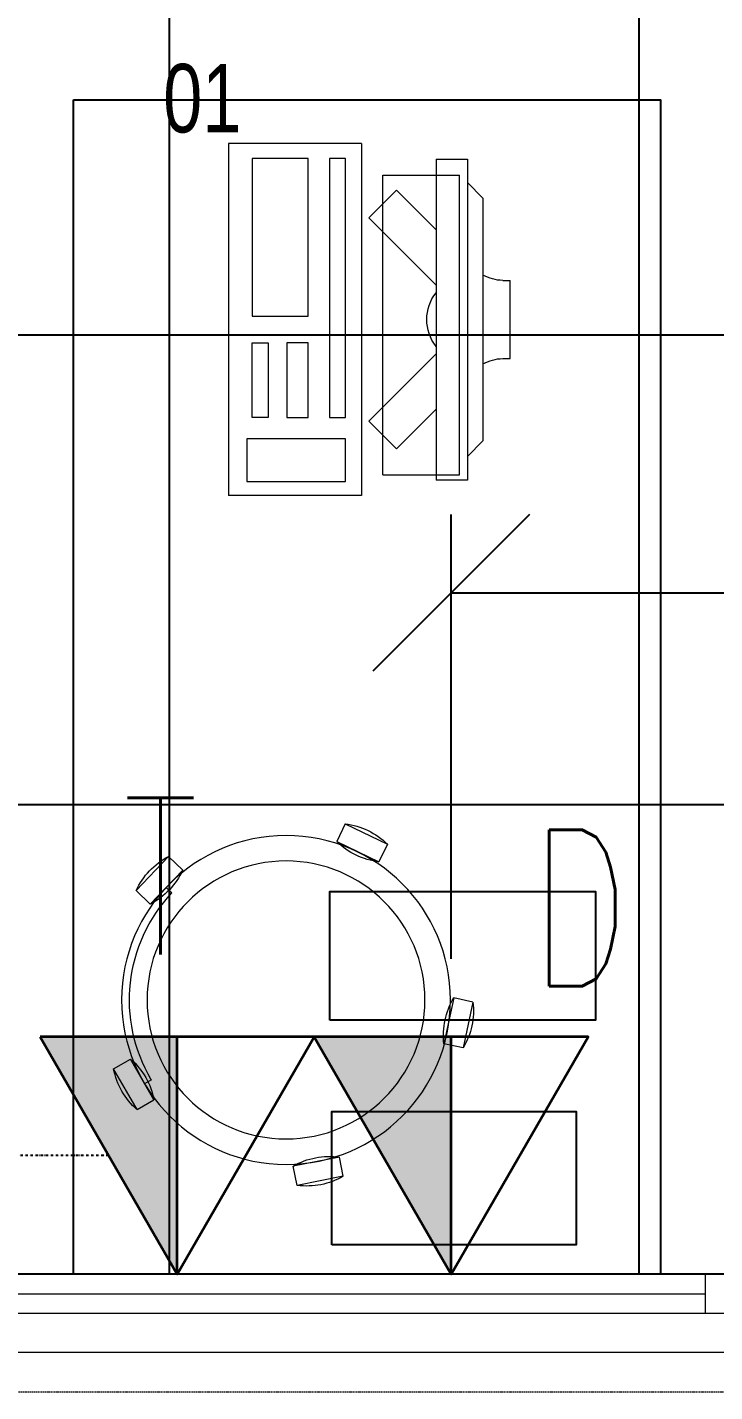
# Model space of a CAD drawing. Extents: x -560814 to 57327, y -29287 to 19916.
# Drawn here: x 45794 to 46673, y -12980 to -11237 of the extents above; entities that cross this region are included whole.
import ezdxf

# ---------------------------------------------------------------- set-up
doc = ezdxf.new("R2010")
doc.units = 0
doc.header["$LTSCALE"] = 0.25
doc.linetypes.add('01-First Floor$0$HIDDEN', pattern=[9.525, 6.35, -3.175])
doc.linetypes.add('DASHDOT', pattern=[25.4, 12.7, -6.35, 0, -6.35])
for name, color, linetype, lineweight in [('01-First Floor$0$72_EGR_EQP_TAG', 142, 'Continuous', 5), ('01-First Floor$0$Aluminum', 251, 'Continuous', 5), ('01-First Floor$0$LOADING', 253, 'Continuous', 5), ('01-First Floor$0$Proj', 251, 'Continuous', 5), ('E-LITE-CLNG-CNDT', 6, 'DASHDOT', 35), ('T-DATA-CLNG-COND', 51, 'DASHDOT', 25), ('T-DATA-DEVC-TYPE', 2, 'Continuous', 25), ('T-DATA-DIM', 251, 'DASHDOT', 25), ('T-DATA-WALL @ 100', 33, 'Continuous', 35)]:
    doc.layers.add(name, color=color, linetype=linetype, lineweight=lineweight)
doc.layers.add('01-First Floor$0$FALSE CEILING', color=251, linetype='Continuous')
doc.styles.add('01-First Floor$0$X3G_ENTITY_257CFD', font='swisscl.ttf', dxfattribs={"height": 200})
doc.styles.add('DC_SIMPLEX', font='SIMPLEX.shx', dxfattribs={"width": 0.7})
doc.dimstyles.new('DevCad-MM', dxfattribs={"dimscale": 0.01, "dimtxt": 2, "dimasz": 2, "dimexe": 1, "dimexo": 1, "dimgap": 0.6, "dimtad": 1, "dimdec": 0, "dimrnd": 10, "dimzin": 1, "dimdsep": 46, "dimtxsty": 'DC_SIMPLEX', "dimblk1": 'OBLIQUE', "dimblk2": 'OBLIQUE', "dimsah": 1, "dimcen": 3, "dimclrd": 256, "dimclre": 256, "dimclrt": 45, "dimadec": 0, "dimazin": 0, "dimtfac": 1, "dimtdec": 0, "dimtix": 1, "dimtmove": 2, "dimatfit": 2, "dimldrblk": 'OBLIQUE', "dimfxl": 1, "dimtolj": 1, "dimtzin": 0, "dimarcsym": 0})

# ---------------------------------------------------------------- blocks, each defined once
blk = doc.blocks.new('*U37')
blk.add_hatch(color=254).paths.add_polyline_path([(1.75, 3.031), (0, 3.031), (0, 0)])
blk.add_line((0, 0), (0, 3.031))
blk.add_lwpolyline([(1.75, 3.031), (0, 0), (-1.75, 3.031)], close=True)
at = {"layer": 'T-DATA-DEVC-TYPE', "style": 'DC_SIMPLEX', "width": 0.7, "flags": 8}
blk.add_attdef('DC_TYPE', (2.682, 5.634), '', height=2, rotation=360, dxfattribs=at)
blk = doc.blocks.new('*U38')
blk.add_hatch(color=254).paths.add_polyline_path([(1.75, 3.031), (0, 3.031), (0, 0)])
blk.add_line((0, 0), (0, 3.031))
blk.add_lwpolyline([(1.75, 3.031), (0, 0), (-1.75, 3.031)], close=True)
at = {"layer": 'T-DATA-DEVC-TYPE', "style": 'DC_SIMPLEX', "width": 0.7, "flags": 8}
blk.add_attdef('DC_TYPE', (2.682, 5.634), '', height=2, rotation=360, dxfattribs=at)
blk = doc.blocks.new('01-First Floor$0$ITCWLS1-P')
at = {"layer": '01-First Floor$0$LOADING'}
for p, q in [((-0.17, 0.45), (-0.17, 0)), ((-0.17, 0.45), (0, 0.45)), ((0, 0.45), (0, 0)), ((-0.2651, 0.43, 0), (-0.3051, 0.43, 0)), ((-0.3051, 0.43, 0), (-0.3051, 0.02, 0)), ((-0.2651, 0.43, 0), (-0.2651, 0.02, 0)), ((-0.1496, 0.4305), (-0.1291, 0.4305)), ((-0.1291, 0.4305), (-0.1291, 0.4089)), ((-0.197, 0.4094), (-0.295, 0.4094)), ((-0.295, 0.0264), (-0.295, 0.4094)), ((-0.197, 0.0264), (-0.197, 0.4094)), ((-0.3251, 0.38, 0), (-0.3051, 0.4, 0)), ((-0.3251, 0.38, 0), (-0.3251, 0.07, 0)), ((-0.3503, 0.275), (-0.3596, 0.275)), ((-0.3596, 0.175), (-0.3596, 0.275)), ((-0.3503, 0.175), (-0.3596, 0.175)), ((-0.3251, 0.07, 0), (-0.3051, 0.05, 0)), ((-0.3051, 0.02, 0), (-0.2651, 0.02, 0)), ((-0.197, 0.0264), (-0.295, 0.0264)), ((-0.17, 0), (0, 0))]:
    blk.add_line(p, q, dxfattribs=at)
at = {"layer": '01-First Floor$0$LOADING', "extrusion": (2.48281e-10, 3.18408e-10, -1)}
for p, q in [((-0.2651, 0.3395), (-0.2144, 0.3902)), ((-0.1791, 0.3548), (-0.2144, 0.3902)), ((-0.2651, 0.2688), (-0.1791, 0.3548))]:
    blk.add_line(p, q, dxfattribs=at)
at = {"layer": '01-First Floor$0$LOADING', "extrusion": (2.48281e-10, -3.18408e-10, -1)}
for p, q in [((-0.2651, 0.1812), (-0.1791, 0.0952)), ((-0.2651, 0.1105), (-0.2144, 0.0598)), ((-0.1791, 0.0952), (-0.2144, 0.0598))]:
    blk.add_line(p, q, dxfattribs=at)
at = {"layer": '01-First Floor$0$LOADING'}
for points in [[(-0.1291, 0.4089), (-0.1291, 0.1), (-0.1496, 0.1), (-0.1496, 0.4305)], [(-0.1496, 0.1), (-0.1496, 0.1), (-0.1496, 0.1), (-0.1496, 0.1), (-0.1496, 0.1), (-0.1496, 0.1), (-0.1496, 0.1), (-0.1496, 0.1), (-0.1496, 0.1)], [(-0.1496, 0.1), (-0.1496, 0.1), (-0.1496, 0.1), (-0.1496, 0.1), (-0.1496, 0.1), (-0.1496, 0.1), (-0.1496, 0.1), (-0.1496, 0.1), (-0.1496, 0.1), (-0.1496, 0.1), (-0.1496, 0.1), (-0.1496, 0.1), (-0.1496, 0.1), (-0.1496, 0.1), (-0.1496, 0.1), (-0.1496, 0.1), (-0.1496, 0.1), (-0.1496, 0.1)], [(-0.1496, 0.1), (-0.1496, 0.1), (-0.1496, 0.1), (-0.1496, 0.1), (-0.1496, 0.1), (-0.1496, 0.1), (-0.1496, 0.1), (-0.1496, 0.1), (-0.1496, 0.1), (-0.1496, 0.1)], [(-0.1496, 0.1), (-0.1496, 0.1), (-0.1496, 0.1), (-0.1496, 0.1), (-0.1496, 0.1), (-0.1496, 0.1), (-0.1496, 0.1)], [(-0.1496, 0.1), (-0.1496, 0.1), (-0.1496, 0.1), (-0.1496, 0.1), (-0.1496, 0.1), (-0.1496, 0.1), (-0.1496, 0.1), (-0.1496, 0.1), (-0.1496, 0.1), (-0.1496, 0.1)], [(-0.1496, 0.1), (-0.1496, 0.1), (-0.1496, 0.1), (-0.1496, 0.1), (-0.1496, 0.1), (-0.1496, 0.1), (-0.1496, 0.1), (-0.1496, 0.1), (-0.1496, 0.1), (-0.1496, 0.1), (-0.1496, 0.1), (-0.1496, 0.1), (-0.1496, 0.1), (-0.1496, 0.1), (-0.1496, 0.1)], [(-0.1496, 0.1), (-0.1496, 0.1), (-0.1496, 0.1), (-0.1496, 0.1), (-0.1496, 0.1), (-0.1496, 0.1), (-0.1496, 0.1), (-0.1496, 0.1), (-0.1496, 0.1), (-0.1496, 0.1)], [(-0.1496, 0.1), (-0.1496, 0.1), (-0.1496, 0.1), (-0.1496, 0.1), (-0.1496, 0.1), (-0.1496, 0.1), (-0.1496, 0.1), (-0.1496, 0.1), (-0.1496, 0.1), (-0.1496, 0.1)], [(-0.1496, 0.1), (-0.1496, 0.1), (-0.1496, 0.1), (-0.1496, 0.1), (-0.1496, 0.1), (-0.1496, 0.1), (-0.1496, 0.1), (-0.1496, 0.1), (-0.1496, 0.1), (-0.1496, 0.1), (-0.1496, 0.1), (-0.1496, 0.1), (-0.1496, 0.1), (-0.1496, 0.1), (-0.1496, 0.1), (-0.1496, 0.1), (-0.1496, 0.1), (-0.1496, 0.1), (-0.1496, 0.1), (-0.1496, 0.1), (-0.1496, 0.1), (-0.1496, 0.1), (-0.1496, 0.1), (-0.1496, 0.1), (-0.1496, 0.1), (-0.1496, 0.1), (-0.1496, 0.1), (-0.1496, 0.1), (-0.1496, 0.1), (-0.1496, 0.1), (-0.1496, 0.1), (-0.1496, 0.1), (-0.1496, 0.1), (-0.1496, 0.1), (-0.1496, 0.1), (-0.1496, 0.1), (-0.1496, 0.1), (-0.1496, 0.1), (-0.1496, 0.1), (-0.1496, 0.1), (-0.1496, 0.1), (-0.1496, 0.1), (-0.1496, 0.1), (-0.1496, 0.1), (-0.1496, 0.1), (-0.1496, 0.1), (-0.1496, 0.1), (-0.1496, 0.1), (-0.1496, 0.1), (-0.1496, 0.1), (-0.1496, 0.1), (-0.1496, 0.1), (-0.1496, 0.1), (-0.1496, 0.1)], [(-0.1496, 0.1), (-0.1496, 0.1), (-0.1496, 0.1), (-0.1496, 0.1), (-0.1496, 0.1), (-0.1496, 0.1), (-0.1496, 0.1), (-0.1496, 0.1), (-0.1496, 0.1), (-0.1496, 0.1), (-0.1496, 0.1), (-0.1496, 0.1), (-0.1496, 0.1), (-0.1496, 0.1), (-0.1496, 0.1), (-0.1496, 0.1), (-0.1496, 0.1), (-0.1496, 0.1), (-0.1496, 0.1), (-0.1496, 0.1), (-0.1496, 0.1), (-0.1496, 0.1), (-0.1496, 0.1), (-0.1496, 0.1), (-0.1496, 0.1), (-0.1496, 0.1), (-0.1496, 0.1), (-0.1496, 0.1), (-0.1496, 0.1), (-0.1496, 0.1), (-0.1496, 0.1), (-0.1496, 0.1), (-0.1496, 0.1), (-0.1496, 0.1), (-0.1496, 0.1), (-0.1496, 0.1), (-0.1496, 0.1), (-0.1496, 0.1), (-0.1496, 0.1), (-0.1496, 0.1), (-0.1496, 0.1), (-0.1496, 0.1), (-0.1496, 0.1), (-0.1496, 0.1), (-0.1496, 0.1), (-0.1496, 0.1), (-0.1496, 0.1), (-0.1496, 0.1), (-0.1496, 0.1), (-0.1496, 0.1), (-0.1496, 0.1), (-0.1496, 0.1), (-0.1496, 0.1), (-0.1496, 0.1), (-0.1496, 0.1), (-0.1496, 0.1), (-0.1496, 0.1), (-0.1496, 0.1), (-0.1496, 0.1), (-0.1496, 0.1), (-0.1496, 0.1), (-0.1496, 0.1), (-0.1496, 0.1), (-0.1496, 0.1), (-0.1496, 0.1), (-0.1496, 0.1), (-0.1496, 0.1), (-0.1496, 0.1), (-0.1496, 0.1), (-0.1496, 0.1), (-0.1496, 0.1), (-0.1496, 0.1), (-0.1496, 0.1), (-0.1496, 0.1), (-0.1496, 0.1), (-0.1496, 0.1), (-0.1496, 0.1), (-0.1496, 0.1), (-0.1496, 0.1), (-0.1496, 0.1), (-0.1496, 0.1), (-0.1496, 0.1), (-0.1496, 0.1), (-0.1496, 0.1), (-0.1496, 0.1), (-0.1496, 0.1), (-0.1496, 0.1), (-0.1496, 0.1), (-0.1496, 0.1)], [(-0.1496, 0.1), (-0.1496, 0.1), (-0.1496, 0.1), (-0.1496, 0.1), (-0.1496, 0.1), (-0.1496, 0.1), (-0.1496, 0.1), (-0.1496, 0.1), (-0.1496, 0.1), (-0.1496, 0.1), (-0.1496, 0.1), (-0.1496, 0.1)], [(-0.1496, 0.1), (-0.1496, 0.1), (-0.1496, 0.1), (-0.1496, 0.1), (-0.1496, 0.1), (-0.1496, 0.1), (-0.1496, 0.1)], [(-0.1496, 0.1), (-0.1496, 0.1), (-0.1496, 0.1), (-0.1496, 0.1), (-0.1496, 0.1), (-0.1496, 0.1), (-0.1496, 0.1), (-0.1496, 0.1), (-0.1496, 0.1), (-0.1496, 0.1), (-0.1496, 0.1), (-0.1496, 0.1), (-0.1496, 0.1), (-0.1496, 0.1), (-0.1496, 0.1), (-0.1496, 0.1), (-0.1496, 0.1)], [(-0.1496, 0.1), (-0.1496, 0.1), (-0.1496, 0.1), (-0.1496, 0.1), (-0.1496, 0.1), (-0.1496, 0.1), (-0.1496, 0.1), (-0.1496, 0.1), (-0.1496, 0.1), (-0.1496, 0.1), (-0.1496, 0.1), (-0.1496, 0.1), (-0.1496, 0.1), (-0.1496, 0.1), (-0.1496, 0.1), (-0.1496, 0.1), (-0.1496, 0.1), (-0.1496, 0.1), (-0.1496, 0.1), (-0.1496, 0.1), (-0.1496, 0.1), (-0.1496, 0.1), (-0.1496, 0.1), (-0.1496, 0.1), (-0.1496, 0.1), (-0.1496, 0.1), (-0.1496, 0.1), (-0.1496, 0.1), (-0.1496, 0.1), (-0.1496, 0.1), (-0.1496, 0.1), (-0.1496, 0.1), (-0.1496, 0.1), (-0.1496, 0.1), (-0.1496, 0.1), (-0.1496, 0.1), (-0.1496, 0.1), (-0.1496, 0.1), (-0.1496, 0.1), (-0.1496, 0.1), (-0.1496, 0.1), (-0.1496, 0.1), (-0.1496, 0.1), (-0.1496, 0.1), (-0.1496, 0.1), (-0.1496, 0.1), (-0.1496, 0.1), (-0.1496, 0.1), (-0.1496, 0.1), (-0.1496, 0.1), (-0.1496, 0.1), (-0.1496, 0.1), (-0.1496, 0.1), (-0.1496, 0.1), (-0.1496, 0.1), (-0.1496, 0.1), (-0.1496, 0.1), (-0.1496, 0.1), (-0.1496, 0.1), (-0.1496, 0.1), (-0.1496, 0.1), (-0.1496, 0.1), (-0.1496, 0.1), (-0.1496, 0.1), (-0.1496, 0.1), (-0.1496, 0.1), (-0.1496, 0.1), (-0.1496, 0.1), (-0.1496, 0.1), (-0.1496, 0.1), (-0.1496, 0.1), (-0.1496, 0.1), (-0.1496, 0.1), (-0.1496, 0.1), (-0.1496, 0.1), (-0.1496, 0.1), (-0.1496, 0.1), (-0.1496, 0.1), (-0.1496, 0.1), (-0.1496, 0.1), (-0.1496, 0.1), (-0.1496, 0.1), (-0.1496, 0.1), (-0.1496, 0.1), (-0.1496, 0.1), (-0.1496, 0.1), (-0.1496, 0.1), (-0.1496, 0.1), (-0.1496, 0.1), (-0.1496, 0.1), (-0.1496, 0.1), (-0.1496, 0.1), (-0.1496, 0.1), (-0.1496, 0.1), (-0.1496, 0.1), (-0.1496, 0.1), (-0.1496, 0.1), (-0.1496, 0.1), (-0.1496, 0.1), (-0.1496, 0.1), (-0.1496, 0.1), (-0.1496, 0.1), (-0.1496, 0.1), (-0.1496, 0.1), (-0.1496, 0.1), (-0.1496, 0.1), (-0.1496, 0.1), (-0.1496, 0.1), (-0.1496, 0.1), (-0.1496, 0.1), (-0.1496, 0.1)], [(-0.1496, 0.1), (-0.1496, 0.1), (-0.1496, 0.1), (-0.1496, 0.1), (-0.1496, 0.1), (-0.1496, 0.1), (-0.1496, 0.1), (-0.1496, 0.1)]]:
    blk.add_lwpolyline(points, dxfattribs=at)
for points in [[(-0.1019, 0.4305), (-0.0304, 0.4305), (-0.0304, 0.2294), (-0.1019, 0.2294)], [(-0.1019, 0.1954), (-0.0747, 0.1954), (-0.0747, 0.1), (-0.1019, 0.1)], [(-0.0304, 0.1954), (-0.0508, 0.1954), (-0.0508, 0.1), (-0.0304, 0.1)], [(-0.1496, 0.1), (-0.1496, 0.1), (-0.1496, 0.1), (-0.1496, 0.1), (-0.1496, 0.1), (-0.1496, 0.1), (-0.1496, 0.1), (-0.1496, 0.1), (-0.1496, 0.1), (-0.1496, 0.1), (-0.1496, 0.1), (-0.1496, 0.1), (-0.1496, 0.1), (-0.1496, 0.1), (-0.1496, 0.1), (-0.1496, 0.1), (-0.1496, 0.1), (-0.1496, 0.1), (-0.1496, 0.1), (-0.1496, 0.1), (-0.1496, 0.1), (-0.1496, 0.1), (-0.1496, 0.1), (-0.1496, 0.1), (-0.1496, 0.1), (-0.1496, 0.1), (-0.1496, 0.1), (-0.1496, 0.1), (-0.1496, 0.1), (-0.1496, 0.1), (-0.1496, 0.1), (-0.1496, 0.1), (-0.1496, 0.1), (-0.1496, 0.1), (-0.1496, 0.1), (-0.1496, 0.1), (-0.1496, 0.1), (-0.1496, 0.1), (-0.1496, 0.1), (-0.1496, 0.1), (-0.1496, 0.1), (-0.1496, 0.1), (-0.1496, 0.1), (-0.1496, 0.1), (-0.1496, 0.1), (-0.1496, 0.1), (-0.1496, 0.1), (-0.1496, 0.1), (-0.1496, 0.1), (-0.1496, 0.1), (-0.1496, 0.1), (-0.1496, 0.1), (-0.1496, 0.1), (-0.1496, 0.1), (-0.1496, 0.1), (-0.1496, 0.1), (-0.1496, 0.1), (-0.1496, 0.1), (-0.1496, 0.1), (-0.1496, 0.1), (-0.1496, 0.1), (-0.1496, 0.1), (-0.1496, 0.1), (-0.1496, 0.1), (-0.1496, 0.1), (-0.1496, 0.1), (-0.1496, 0.1), (-0.1496, 0.1), (-0.1496, 0.1), (-0.1496, 0.1), (-0.1496, 0.1), (-0.1496, 0.1), (-0.1496, 0.1), (-0.1496, 0.1), (-0.1496, 0.1), (-0.1496, 0.1), (-0.1496, 0.1), (-0.1496, 0.1), (-0.1496, 0.1), (-0.1496, 0.1), (-0.1496, 0.1), (-0.1496, 0.1), (-0.1496, 0.1), (-0.1496, 0.1), (-0.1496, 0.1), (-0.1496, 0.1), (-0.1496, 0.1), (-0.1496, 0.1), (-0.1496, 0.1), (-0.1496, 0.1), (-0.1496, 0.1), (-0.1496, 0.1), (-0.1496, 0.1), (-0.1496, 0.1), (-0.1496, 0.1), (-0.1496, 0.1), (-0.1496, 0.1), (-0.1496, 0.1), (-0.1496, 0.1), (-0.1496, 0.1), (-0.1496, 0.1), (-0.1496, 0.1), (-0.1496, 0.1), (-0.1496, 0.1), (-0.1496, 0.1), (-0.1496, 0.1), (-0.1496, 0.1), (-0.1496, 0.1), (-0.1496, 0.1), (-0.1496, 0.1), (-0.1496, 0.1), (-0.1496, 0.1), (-0.1496, 0.1), (-0.1496, 0.1), (-0.1496, 0.1), (-0.1496, 0.1), (-0.1496, 0.1), (-0.1496, 0.1), (-0.1496, 0.1), (-0.1496, 0.1), (-0.1496, 0.1), (-0.1496, 0.1), (-0.1496, 0.1), (-0.1496, 0.1), (-0.1496, 0.1), (-0.1496, 0.1), (-0.1496, 0.1), (-0.1496, 0.1), (-0.1496, 0.1), (-0.1496, 0.1), (-0.1496, 0.1), (-0.1496, 0.1), (-0.1496, 0.1), (-0.1496, 0.1), (-0.1496, 0.1), (-0.1496, 0.1), (-0.1496, 0.1), (-0.1496, 0.1), (-0.1496, 0.1), (-0.1496, 0.1), (-0.1496, 0.1), (-0.1496, 0.1), (-0.1496, 0.1), (-0.1496, 0.1), (-0.1496, 0.1), (-0.1496, 0.1), (-0.1496, 0.1), (-0.1496, 0.1), (-0.1496, 0.1), (-0.1496, 0.1), (-0.1496, 0.1), (-0.1496, 0.1), (-0.1496, 0.1), (-0.1496, 0.1), (-0.1496, 0.1), (-0.1496, 0.1), (-0.1496, 0.1), (-0.1496, 0.1), (-0.1496, 0.1), (-0.1496, 0.1), (-0.1496, 0.1), (-0.1496, 0.1), (-0.1496, 0.1), (-0.1496, 0.1), (-0.1496, 0.1), (-0.1496, 0.1), (-0.1496, 0.1), (-0.1496, 0.1), (-0.1496, 0.1), (-0.1496, 0.1), (-0.1496, 0.1), (-0.1496, 0.1), (-0.1496, 0.1), (-0.1496, 0.1), (-0.1496, 0.1), (-0.1496, 0.1), (-0.1496, 0.1), (-0.1496, 0.1), (-0.1496, 0.1), (-0.1496, 0.1), (-0.1496, 0.1), (-0.1496, 0.1), (-0.1496, 0.1), (-0.1496, 0.1), (-0.1496, 0.1), (-0.1496, 0.1), (-0.1496, 0.1), (-0.1496, 0.1), (-0.1496, 0.1), (-0.1496, 0.1), (-0.1496, 0.1), (-0.1496, 0.1), (-0.1496, 0.1), (-0.1496, 0.1), (-0.1496, 0.1), (-0.1496, 0.1), (-0.1496, 0.1), (-0.1496, 0.1), (-0.1496, 0.1), (-0.1496, 0.1), (-0.1496, 0.1), (-0.1496, 0.1), (-0.1496, 0.1), (-0.1496, 0.1), (-0.1496, 0.1), (-0.1496, 0.1), (-0.1496, 0.1), (-0.1496, 0.1), (-0.1496, 0.1), (-0.1496, 0.1), (-0.1496, 0.1), (-0.1496, 0.1), (-0.1496, 0.1), (-0.1496, 0.1), (-0.1496, 0.1), (-0.1496, 0.1), (-0.1496, 0.1), (-0.1496, 0.1), (-0.1496, 0.1), (-0.1496, 0.1), (-0.1496, 0.1), (-0.1496, 0.1), (-0.1496, 0.1), (-0.1496, 0.1), (-0.1496, 0.1), (-0.1496, 0.1), (-0.1496, 0.1), (-0.1496, 0.1), (-0.1496, 0.1), (-0.1496, 0.1), (-0.1496, 0.1), (-0.1496, 0.1), (-0.1496, 0.1), (-0.1496, 0.1), (-0.1496, 0.1), (-0.1496, 0.1), (-0.1496, 0.1), (-0.1496, 0.1), (-0.1496, 0.1), (-0.1496, 0.1), (-0.1496, 0.1), (-0.1496, 0.1), (-0.1496, 0.1), (-0.1496, 0.1), (-0.1496, 0.1), (-0.1496, 0.1), (-0.1496, 0.1), (-0.1496, 0.1), (-0.1496, 0.1), (-0.1496, 0.1), (-0.1496, 0.1), (-0.1496, 0.1), (-0.1496, 0.1), (-0.1496, 0.1), (-0.1496, 0.1), (-0.1496, 0.1), (-0.1496, 0.1), (-0.1496, 0.1), (-0.1496, 0.1), (-0.1496, 0.1), (-0.1496, 0.1), (-0.1496, 0.1), (-0.1496, 0.1), (-0.1496, 0.1), (-0.1496, 0.1), (-0.1496, 0.1), (-0.1496, 0.1), (-0.1496, 0.1), (-0.1496, 0.1), (-0.1496, 0.1), (-0.1496, 0.1), (-0.1496, 0.1), (-0.1496, 0.1), (-0.1496, 0.1), (-0.1496, 0.1), (-0.1496, 0.1), (-0.1496, 0.1)], [(-0.1496, 0.1), (-0.1496, 0.1), (-0.1496, 0.1), (-0.1496, 0.1), (-0.1496, 0.1), (-0.1496, 0.1), (-0.1496, 0.1), (-0.1496, 0.1), (-0.1496, 0.1), (-0.1496, 0.1), (-0.1496, 0.1), (-0.1496, 0.1), (-0.1496, 0.1), (-0.1496, 0.1), (-0.1496, 0.1), (-0.1496, 0.1), (-0.1496, 0.1), (-0.1496, 0.1), (-0.1496, 0.1), (-0.1496, 0.1), (-0.1496, 0.1), (-0.1496, 0.1), (-0.1496, 0.1), (-0.1496, 0.1), (-0.1496, 0.1), (-0.1496, 0.1), (-0.1496, 0.1), (-0.1496, 0.1), (-0.1496, 0.1), (-0.1496, 0.1), (-0.1496, 0.1), (-0.1496, 0.1), (-0.1496, 0.1), (-0.1496, 0.1), (-0.1496, 0.1), (-0.1496, 0.1), (-0.1496, 0.1), (-0.1496, 0.1), (-0.1496, 0.1), (-0.1496, 0.1), (-0.1496, 0.1), (-0.1496, 0.1), (-0.1496, 0.1), (-0.1496, 0.1), (-0.1496, 0.1), (-0.1496, 0.1), (-0.1496, 0.1), (-0.1496, 0.1), (-0.1496, 0.1), (-0.1496, 0.1), (-0.1496, 0.1), (-0.1496, 0.1), (-0.1496, 0.1), (-0.1496, 0.1), (-0.1496, 0.1), (-0.1496, 0.1), (-0.1496, 0.1), (-0.1496, 0.1), (-0.1496, 0.1), (-0.1496, 0.1), (-0.1496, 0.1), (-0.1496, 0.1), (-0.1496, 0.1), (-0.1496, 0.1), (-0.1496, 0.1), (-0.1496, 0.1), (-0.1496, 0.1), (-0.1496, 0.1), (-0.1496, 0.1), (-0.1496, 0.1), (-0.1496, 0.1), (-0.1496, 0.1), (-0.1496, 0.1), (-0.1496, 0.1), (-0.1496, 0.1), (-0.1496, 0.1), (-0.1496, 0.1), (-0.1496, 0.1), (-0.1496, 0.1), (-0.1496, 0.1), (-0.1496, 0.1), (-0.1496, 0.1), (-0.1496, 0.1), (-0.1496, 0.1), (-0.1496, 0.1), (-0.1496, 0.1), (-0.1496, 0.1), (-0.1496, 0.1), (-0.1496, 0.1), (-0.1496, 0.1), (-0.1496, 0.1), (-0.1496, 0.1), (-0.1496, 0.1), (-0.1496, 0.1), (-0.1496, 0.1), (-0.1496, 0.1), (-0.1496, 0.1), (-0.1496, 0.1), (-0.1496, 0.1), (-0.1496, 0.1), (-0.1496, 0.1), (-0.1496, 0.1), (-0.1496, 0.1), (-0.1496, 0.1), (-0.1496, 0.1), (-0.1496, 0.1), (-0.1496, 0.1), (-0.1496, 0.1), (-0.1496, 0.1), (-0.1496, 0.1), (-0.1496, 0.1), (-0.1496, 0.1), (-0.1496, 0.1), (-0.1496, 0.1), (-0.1496, 0.1), (-0.1496, 0.1), (-0.1496, 0.1), (-0.1496, 0.1), (-0.1496, 0.1), (-0.1496, 0.1), (-0.1496, 0.1), (-0.1496, 0.1), (-0.1496, 0.1), (-0.1496, 0.1), (-0.1496, 0.1), (-0.1496, 0.1), (-0.1496, 0.1), (-0.1496, 0.1), (-0.1496, 0.1), (-0.1496, 0.1), (-0.1496, 0.1), (-0.1496, 0.1), (-0.1496, 0.1), (-0.1496, 0.1), (-0.1496, 0.1), (-0.1496, 0.1), (-0.1496, 0.1), (-0.1496, 0.1), (-0.1496, 0.1), (-0.1496, 0.1), (-0.1496, 0.1), (-0.1496, 0.1), (-0.1496, 0.1), (-0.1496, 0.1), (-0.1496, 0.1), (-0.1496, 0.1), (-0.1496, 0.1), (-0.1496, 0.1), (-0.1496, 0.1), (-0.1496, 0.1), (-0.1496, 0.1), (-0.1496, 0.1), (-0.1496, 0.1), (-0.1496, 0.1), (-0.1496, 0.1), (-0.1496, 0.1), (-0.1496, 0.1), (-0.1496, 0.1), (-0.1496, 0.1), (-0.1496, 0.1), (-0.1496, 0.1), (-0.1496, 0.1), (-0.1496, 0.1), (-0.1496, 0.1), (-0.1496, 0.1), (-0.1496, 0.1), (-0.1496, 0.1), (-0.1496, 0.1), (-0.1496, 0.1), (-0.1496, 0.1), (-0.1496, 0.1), (-0.1496, 0.1), (-0.1496, 0.1), (-0.1496, 0.1), (-0.1496, 0.1), (-0.1496, 0.1), (-0.1496, 0.1), (-0.1496, 0.1), (-0.1496, 0.1), (-0.1496, 0.1), (-0.1496, 0.1), (-0.1496, 0.1), (-0.1496, 0.1), (-0.1496, 0.1), (-0.1496, 0.1), (-0.1496, 0.1), (-0.1496, 0.1), (-0.1496, 0.1), (-0.1496, 0.1), (-0.1496, 0.1), (-0.1496, 0.1), (-0.1496, 0.1), (-0.1496, 0.1), (-0.1496, 0.1), (-0.1496, 0.1), (-0.1496, 0.1), (-0.1496, 0.1), (-0.1496, 0.1), (-0.1496, 0.1), (-0.1496, 0.1), (-0.1496, 0.1), (-0.1496, 0.1), (-0.1496, 0.1), (-0.1496, 0.1), (-0.1496, 0.1), (-0.1496, 0.1), (-0.1496, 0.1), (-0.1496, 0.1), (-0.1496, 0.1), (-0.1496, 0.1), (-0.1496, 0.1), (-0.1496, 0.1), (-0.1496, 0.1), (-0.1496, 0.1)], [(-0.1496, 0.1), (-0.1496, 0.1), (-0.1496, 0.1), (-0.1496, 0.1), (-0.1496, 0.1), (-0.1496, 0.1), (-0.1496, 0.1), (-0.1496, 0.1), (-0.1496, 0.1), (-0.1496, 0.1), (-0.1496, 0.1), (-0.1496, 0.1), (-0.1496, 0.1), (-0.1496, 0.1), (-0.1496, 0.1), (-0.1496, 0.1), (-0.1496, 0.1), (-0.1496, 0.1), (-0.1496, 0.1), (-0.1496, 0.1), (-0.1496, 0.1), (-0.1496, 0.1), (-0.1496, 0.1), (-0.1496, 0.1), (-0.1496, 0.1), (-0.1496, 0.1), (-0.1496, 0.1), (-0.1496, 0.1), (-0.1496, 0.1), (-0.1496, 0.1), (-0.1496, 0.1), (-0.1496, 0.1), (-0.1496, 0.1), (-0.1496, 0.1), (-0.1496, 0.1), (-0.1496, 0.1), (-0.1496, 0.1), (-0.1496, 0.1), (-0.1496, 0.1), (-0.1496, 0.1), (-0.1496, 0.1), (-0.1496, 0.1), (-0.1496, 0.1), (-0.1496, 0.1), (-0.1496, 0.1), (-0.1496, 0.1), (-0.1496, 0.1), (-0.1496, 0.1), (-0.1496, 0.1), (-0.1496, 0.1), (-0.1496, 0.1), (-0.1496, 0.1), (-0.1496, 0.1), (-0.1496, 0.1), (-0.1496, 0.1), (-0.1496, 0.1), (-0.1496, 0.1), (-0.1496, 0.1), (-0.1496, 0.1), (-0.1496, 0.1), (-0.1496, 0.1), (-0.1496, 0.1), (-0.1496, 0.1), (-0.1496, 0.1), (-0.1496, 0.1), (-0.1496, 0.1), (-0.1496, 0.1), (-0.1496, 0.1), (-0.1496, 0.1), (-0.1496, 0.1), (-0.1496, 0.1), (-0.1496, 0.1), (-0.1496, 0.1), (-0.1496, 0.1), (-0.1496, 0.1), (-0.1496, 0.1), (-0.1496, 0.1), (-0.1496, 0.1), (-0.1496, 0.1), (-0.1496, 0.1), (-0.1496, 0.1), (-0.1496, 0.1), (-0.1496, 0.1), (-0.1496, 0.1), (-0.1496, 0.1), (-0.1496, 0.1), (-0.1496, 0.1), (-0.1496, 0.1), (-0.1496, 0.1), (-0.1496, 0.1), (-0.1496, 0.1), (-0.1496, 0.1), (-0.1496, 0.1), (-0.1496, 0.1), (-0.1496, 0.1), (-0.1496, 0.1), (-0.1496, 0.1), (-0.1496, 0.1), (-0.1496, 0.1), (-0.1496, 0.1), (-0.1496, 0.1), (-0.1496, 0.1), (-0.1496, 0.1), (-0.1496, 0.1), (-0.1496, 0.1), (-0.1496, 0.1), (-0.1496, 0.1), (-0.1496, 0.1), (-0.1496, 0.1), (-0.1496, 0.1), (-0.1496, 0.1), (-0.1496, 0.1), (-0.1496, 0.1), (-0.1496, 0.1), (-0.1496, 0.1), (-0.1496, 0.1), (-0.1496, 0.1), (-0.1496, 0.1), (-0.1496, 0.1), (-0.1496, 0.1), (-0.1496, 0.1), (-0.1496, 0.1), (-0.1496, 0.1), (-0.1496, 0.1), (-0.1496, 0.1), (-0.1496, 0.1), (-0.1496, 0.1), (-0.1496, 0.1), (-0.1496, 0.1), (-0.1496, 0.1), (-0.1496, 0.1), (-0.1496, 0.1), (-0.1496, 0.1), (-0.1496, 0.1), (-0.1496, 0.1), (-0.1496, 0.1), (-0.1496, 0.1), (-0.1496, 0.1), (-0.1496, 0.1), (-0.1496, 0.1), (-0.1496, 0.1), (-0.1496, 0.1), (-0.1496, 0.1), (-0.1496, 0.1), (-0.1496, 0.1), (-0.1496, 0.1), (-0.1496, 0.1), (-0.1496, 0.1), (-0.1496, 0.1), (-0.1496, 0.1), (-0.1496, 0.1), (-0.1496, 0.1), (-0.1496, 0.1), (-0.1496, 0.1), (-0.1496, 0.1), (-0.1496, 0.1), (-0.1496, 0.1), (-0.1496, 0.1), (-0.1496, 0.1), (-0.1496, 0.1), (-0.1496, 0.1), (-0.1496, 0.1), (-0.1496, 0.1), (-0.1496, 0.1), (-0.1496, 0.1), (-0.1496, 0.1), (-0.1496, 0.1), (-0.1496, 0.1), (-0.1496, 0.1), (-0.1496, 0.1), (-0.1496, 0.1), (-0.1496, 0.1), (-0.1496, 0.1), (-0.1496, 0.1), (-0.1496, 0.1), (-0.1496, 0.1), (-0.1496, 0.1), (-0.1496, 0.1), (-0.1496, 0.1), (-0.1496, 0.1), (-0.1496, 0.1), (-0.1496, 0.1), (-0.1496, 0.1), (-0.1496, 0.1), (-0.1496, 0.1), (-0.1496, 0.1), (-0.1496, 0.1), (-0.1496, 0.1), (-0.1496, 0.1), (-0.1496, 0.1), (-0.1496, 0.1), (-0.1496, 0.1), (-0.1496, 0.1), (-0.1496, 0.1), (-0.1496, 0.1), (-0.1496, 0.1), (-0.1496, 0.1), (-0.1496, 0.1), (-0.1496, 0.1), (-0.1496, 0.1), (-0.1496, 0.1), (-0.1496, 0.1), (-0.1496, 0.1), (-0.1496, 0.1), (-0.1496, 0.1), (-0.1496, 0.1), (-0.1496, 0.1), (-0.1496, 0.1), (-0.1496, 0.1), (-0.1496, 0.1), (-0.1496, 0.1), (-0.1496, 0.1), (-0.1496, 0.1), (-0.1496, 0.1), (-0.1496, 0.1), (-0.1496, 0.1), (-0.1496, 0.1), (-0.1496, 0.1), (-0.1496, 0.1)], [(-0.1496, 0.0727), (-0.0236, 0.0727), (-0.0236, 0.0182), (-0.1496, 0.0182)]]:
    blk.add_lwpolyline(points, close=True, dxfattribs=at)
for centre, radius, start, end in [((-0.3503, 0.325), 0.05, 270, 300.3093), ((-0.3089, 0.225), 0.0556, 321.9431, 38.0569), ((-0.3503, 0.125), 0.05, 59.6907, 90)]:
    blk.add_arc(centre, radius, start, end, dxfattribs=at)
blk = doc.blocks.new('01-First Floor$0$HF10037B-P')
at = {"layer": '01-First Floor$0$LOADING'}
for p, q in [((0.2459, 0.134), (0.1859, 0.134)), ((0.1859, 0.134), (0.1859, 0.109)), ((0.2459, 0.134), (0.2459, 0.109)), ((0.2459, 0.109), (0.1859, 0.109)), ((0, 0), (-0.0142, -0.0583)), ((0, 0), (0.0243, -0.0059)), ((0.0243, -0.0059), (0.01, -0.0642)), ((0.4071, -0.0094), (0.431, -0.0018)), ((0.4071, -0.0094), (0.4255, -0.0665)), ((0.431, -0.0018), (0.4493, -0.0589)), ((0.4069, -0.0417), (0.4165, -0.0387)), ((-0.0142, -0.0583), (0.01, -0.0642)), ((0.4255, -0.0665), (0.4493, -0.0589)), ((0.0524, -0.2725), (0.0674, -0.2525)), ((0.0674, -0.2525), (0.1154, -0.2885)), ((0.3125, -0.2897), (0.362, -0.2558)), ((0.3761, -0.2764), (0.362, -0.2558)), ((0.0524, -0.2725), (0.1004, -0.3085)), ((0.3266, -0.3103), (0.3761, -0.2764)), ((0.3267, -0.268), (0.3323, -0.2763)), ((0.1004, -0.3085), (0.1154, -0.2885)), ((0.3266, -0.3103), (0.3125, -0.2897))]:
    blk.add_line(p, q, dxfattribs=at)
for radius in [0.21, 0.1775]:
    blk.add_circle((0.2161, -0.1014), radius, dxfattribs=at)
for centre, radius, start, end in [((0.2159, 0.0465), 0.0925, 71.0754, 108.9246), ((0.2159, 0.1965), 0.0925, 251.0754, 288.9246), ((0.0779, -0.0499), 0.0925, 147.3419, 185.1912), ((-0.0678, -0.0143), 0.0925, 327.3419, 5.1912), ((0.4996, -0.0113), 0.0925, 178.8412, 216.6904), ((0.3568, -0.057), 0.0925, 358.8412, 36.6904), ((0.2161, -0.1014), 0.2, 303.6037, 17.3657), ((0.0389, -0.3404), 0.0925, 34.1875, 72.0368), ((0.3867, -0.3449), 0.0925, 105.5121, 143.3614), ((0.1289, -0.2205), 0.0925, 214.1875, 252.0368), ((0.3019, -0.2212), 0.0925, 285.5121, 323.3614)]:
    blk.add_arc(centre, radius, start, end, dxfattribs=at)
blk = doc.blocks.new('01-First Floor')
at = {"layer": '01-First Floor$0$Aluminum'}
for p, q in [((46736, -12830), (45236, -12830)), ((46661, -12880), (46661, -12830)), ((45311, -12855), (46661, -12855)), ((46711, -12880), (45261, -12880)), ((46736, -12930), (45236, -12930))]:
    blk.add_line(p, q, dxfattribs=at)
at = {"layer": '01-First Floor$0$FALSE CEILING', "linetype": 'Continuous'}
for p, q in [((45976, -12830), (45976, -9540)), ((46576, -12830), (46576, -9540)), ((44776, -11630), (48976, -11630)), ((44776, -12230), (48976, -12230))]:
    blk.add_line(p, q, dxfattribs=at)
at = {"layer": '01-First Floor$0$FALSE CEILING'}
blk.add_lwpolyline([(44776, -9540), (48976, -9540), (48976, -12830), (44776, -12830)], close=True, dxfattribs=at)
at = {"layer": '01-First Floor$0$FALSE CEILING', "elevation": -0.1}
for points in [[(45853.3, -11330), (46603.3, -11330), (46603.3, -12830), (45853.3, -12830)], [(46180.9, -12505.3), (46180.9, -12340.9), (46520.5, -12340.9), (46520.5, -12505.3)], [(46183.6, -12792.2), (46183.6, -12622.3), (46495.4, -12622.3), (46495.4, -12792.2)]]:
    blk.add_lwpolyline(points, close=True, dxfattribs=at)
at = {"layer": '01-First Floor$0$LOADING', "elevation": -0.1}
blk.add_lwpolyline([(45853.3, -11330), (46603.3, -11330), (46603.3, -12830), (45853.3, -12830)], close=True, dxfattribs=at)
at = {"layer": '01-First Floor$0$Proj', "linetype": '01-First Floor$0$HIDDEN'}
blk.add_line((45236, -12980), (46736, -12980), dxfattribs=at)
at = {"layer": '01-First Floor$0$LOADING', "extrusion": (-8.01373e-06, 1.94101e-16, 1), "xscale": -1000.000000000014, "yscale": 1000.000000000013, "zscale": 1000.000000000014, "rotation": 359.9999999999992}
blk.add_blockref('01-First Floor$0$ITCWLS1-P', (46051.5, -11835.5, -0.5), dxfattribs=at)
at = {"layer": '01-First Floor$0$LOADING', "extrusion": (-2.75759e-10, 1.16581e-09, -1), "xscale": 999.9999999999997, "yscale": 999.9999999999997, "zscale": 999.9999999999997, "rotation": 25.78131253592626}
blk.add_blockref('01-First Floor$0$HF10037B-P', (-46363.7, -12482.3, 0.1), dxfattribs=at)
at = {"layer": '01-First Floor$0$72_EGR_EQP_TAG', "insert": (46018, -11284.1, -0.1), "char_height": 87.47, "attachment_point": 2, "style": '01-First Floor$0$X3G_ENTITY_257CFD'}
blk.add_mtext('01', dxfattribs=at)
blk = doc.blocks.new('_OBLIQUE')
at = {"color": 0, "linetype": 'ByBlock'}
blk.add_line((-0.5, -0.5), (0.5, 0.5), dxfattribs=at)
blk = doc.blocks.new('*D177')
at = {"layer": 'Defpoints', "color": 0, "linetype": 'Continuous', "transparency": 16777216}
for p in [(48976, -11959.6), (46336, -12526.9), (48976, -12526.9)]:
    blk.add_point(p, dxfattribs=at)
at = {"layer": 'T-DATA-DIM', "linetype": 'Continuous', "lineweight": -2, "transparency": 16777216}
for p, q in [((46336, -12426.9), (46336, -11859.6)), ((48976, -12426.9), (48976, -11859.6)), ((46336, -11959.6), (48976, -11959.6))]:
    blk.add_line(p, q, dxfattribs=at)
at = {"layer": 'T-DATA-DIM', "linetype": 'Continuous', "lineweight": -2, "transparency": 16777216, "xscale": 200, "yscale": 200, "zscale": 200, "rotation": 180}
blk.add_blockref('_OBLIQUE', (46336, -11959.6), dxfattribs=at)
at = {"layer": 'T-DATA-DIM', "linetype": 'Continuous', "lineweight": -2, "transparency": 16777216, "xscale": 200, "yscale": 200, "zscale": 200}
blk.add_blockref('_OBLIQUE', (48976, -11959.6), dxfattribs=at)
at = {"layer": 'T-DATA-DIM', "color": 45, "linetype": 'Continuous', "transparency": 16777216, "insert": (47656, -11799.6), "char_height": 200, "attachment_point": 5, "style": 'DC_SIMPLEX'}
blk.add_mtext('\\A1;2640', dxfattribs=at)

msp = doc.modelspace()

# ---------------------------------------------------------------- linework, layer by layer
at = {"layer": 'T-DATA-CLNG-COND'}
msp.add_lwpolyline([(45898.5, -12678.5), (45114.6, -12678.5, -0.131652), (45064.6, -12665.1), (44068.8, -12090.2, 0.131652), (44018.8, -12076.8), (43076, -12076.8)], format="xyb", dxfattribs=at)

# ---------------------------------------------------------------- block references
at = {"layer": 'E-LITE-CLNG-CNDT'}
msp.add_blockref('01-First Floor', (0, 0), dxfattribs=at)
at = {"layer": 'T-DATA-WALL @ 100'}
ref = msp.add_blockref('*U38', (45986, -12830), dxfattribs=dict(at, xscale=-100, yscale=100, zscale=100))
ref.add_attrib('DC_TYPE', 'T', (45916.6, -12421.5), dxfattribs={"layer": 'T-DATA-DEVC-TYPE', "height": 200, "style": 'DC_SIMPLEX', "width": 0.7, "flags": 8})
ref = msp.add_blockref('*U37', (46336, -12830), dxfattribs=dict(at, xscale=-100, yscale=100, zscale=100))
ref.add_attrib('DC_TYPE', 'D', (46437.3, -12462.2, 0), dxfattribs={"layer": 'T-DATA-DEVC-TYPE', "height": 200, "style": 'DC_SIMPLEX', "width": 0.7, "flags": 8})

# ---------------------------------------------------------------- dimensions: what is measured, and where the dimension line sits
at = {"layer": 'T-DATA-DIM', "linetype": 'Continuous'}
dim = msp.add_linear_dim(base=(48976, -11959.6), p1=(46336, -12526.9), p2=(48976, -12526.9), dimstyle='DevCad-MM', dxfattribs=at)
dim.commit()
dim.dimension.update_dxf_attribs({"geometry": '*D177', "text_midpoint": (47656, -11799.6)})

doc.saveas('drawing.dxf')
